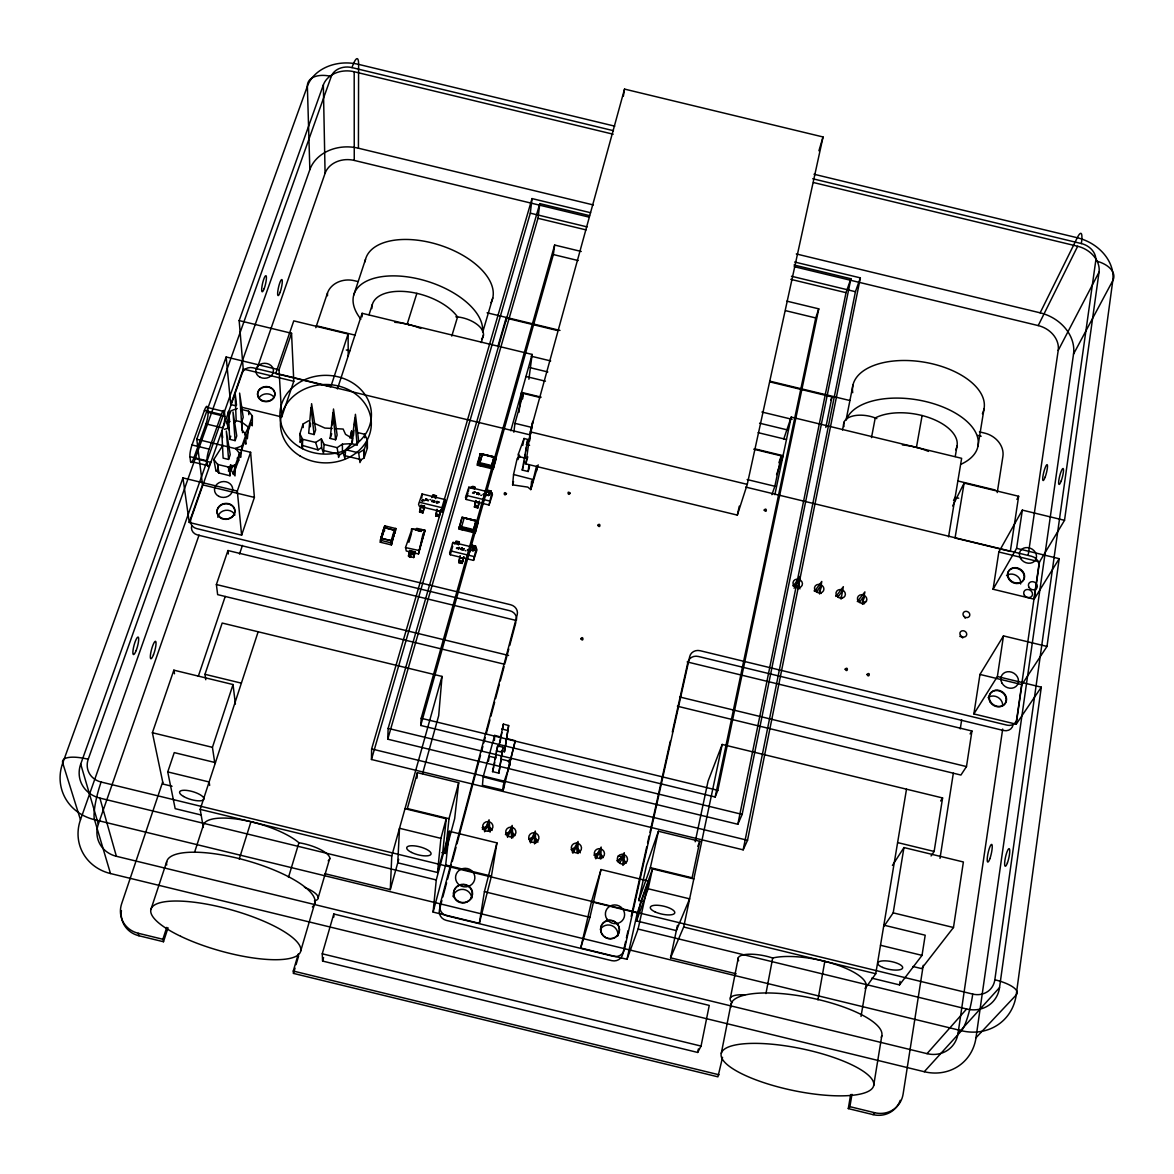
<?xml version="1.0" encoding="UTF-8"?>
<svg xmlns="http://www.w3.org/2000/svg" width="1174" height="1174" viewBox="0 0 1174 1174"><rect width="100%" height="100%" fill="white"/><g stroke="black" fill="none" stroke-linecap="round" stroke-linejoin="round"><path stroke-width="1.5" d="M813.993 174.236L1077.277 237.75A41.838 33.371 23.1 0 1 1112.791 280.615L1016.2 994.965L975.99 1037.743A47.606 43.453 47.7 0 1 924.261 1071.715L110.488 873.544A47.518 43.262 -21.3 0 1 80.478 819.775L309.848 169.643A39.564 32.197 2.7 0 1 358.422 148.218L358.598 64.379L614.765 126.161M242.563 432.663L241.595 421.994L243.223 417.328L239.613 393.099L242.02 430.036L245.968 434.571L245.924 444.227L244.764 440.984L241.389 450.728M362.076 316.877L362.106 313.297L532.145 354.431L528.887 379.217M422.933 512.877L424.489 506.141L421.026 505.231L419.588 512.055L422.933 512.877L424.489 506.141L420.982 505.612L419.588 512.055M252.381 415.992L252.278 425.78L251.133 422.523L246.144 436.977L247.362 438.753L248.506 427.233L252.381 415.992L248.58 411.135L240.509 409.242M476.864 493.843L477.583 494.283L476.791 494.151M474.032 493.153L474.032 493.491M458.271 548.522L459.005 548.962L458.271 548.86M794.681 262.022L860.351 277.871L747.53 840.291L743.171 849.844L371.454 759.49L371.63 748.939L532.027 198.582L590.595 212.729M434.644 501.122L434.057 500.638L434.673 501.034M437.491 501.812L436.772 501.371L437.564 501.577M380.288 542.227L385.219 526.994L384.705 525.849L395.799 528.549L391.397 544.912L380.288 542.227L384.661 527.845M380.684 538.91L381.535 539.115L380.332 540.245L391.47 542.946L391.397 544.912L393.628 534.287M364.322 449.466L364.116 457.948L361.254 459.665L359.948 462.6L358.686 452.856L364.322 449.466L367.301 439.663L364.571 434.233L358.07 432.663M439.061 516.457L440.661 510.191L439.061 516.457L435.715 515.973L437.051 509.413L435.715 515.973M599.973 858.15L600.134 851.458L595.82 858.825M384.368 526.788L385.219 526.994L384.705 525.849L380.332 540.245M391.808 541.61L390.957 541.405L394.611 529.269L395.799 528.549L391.47 542.946L390.957 541.405L391.808 541.61L391.47 542.946M394.934 533.172L394.097 532.776M794.006 265.001L850.886 278.737L742.159 814.389L737.83 824.265L387.758 739.194L388.139 728.364L539.791 203.616L589.568 215.634M395.462 529.474L394.611 529.269L395.799 528.549M503.426 784.731L503.235 790.161L482.441 785.289L483.174 776.85L494.694 735.408L501.547 737.184M324.816 873.676L390.296 889.613L391.764 855.978L442.026 676.415L222.18 623.042L204.98 674.316L205.773 679.731M245.968 434.571L242.049 445.915L235.475 448.321L239.496 453.311L235.548 464.757L235.005 475.896L229.077 467.179L217.645 464.464L213.815 459.489L222.869 445.269M622.866 865.399L623.262 857.093L619.652 862.949M462.116 563.432L463.745 556.814L462.116 563.432L458.741 562.61L460.105 556.021L458.741 562.61M473.87 492.537L475.03 492.009M518.086 459.562L518.38 454.118L524.044 438.474L529.283 439.839M310.332 426.778L310.523 423.227M311.022 414.349L311.609 403.695L315.645 429.86L314.104 434.541L308.689 433.221L310.978 407.598L314.104 434.541M494.401 740.442L494.694 735.408M484.334 495.267C485.332 495.311 481.736 494.005 483.644 494.313M437.667 502.516L436.258 502.824L437.623 502.81M477.803 507.931L479.418 501.371L477.803 507.931L474.472 507.124L475.822 500.594L474.472 507.124M468.719 550.65C469.747 550.635 466.122 549.388 468.015 549.681M417.005 778.113L417.372 772.668L458.711 782.706L454.661 818.616L445.313 853.454L441.835 852.603M786.859 301.146L818.762 308.85L717.828 790.322L715.157 796.999L420.718 725.459L421.202 718.268L554.656 245.043L581.247 251.471M321.353 438.885L324.112 444.476L323.481 453.179L321.573 447.588L321.353 438.885L315.63 442.422L302.584 439.267L299.869 433.808L303.053 424.049L308.718 420.718M332.345 424.915L333.504 409.007L337.114 435.055L335.588 439.751L330.173 438.43L332.902 412.91L335.588 439.751M427.145 499.684C426.265 499.625 429.64 500.887 427.835 500.638M452.328 543.929L453.076 542.403L476.321 548.038L476.967 549.902L473.548 560.38L463.583 557.973M442.026 676.415L438.694 715.641L422.567 773.607M501.181 759.182L508.034 760.84L510.088 764.025L503.925 782.251L503.235 790.161L515.254 740.75L506.684 738.519M436.464 495.868L433.147 495.061L436.464 495.868L435.378 498.598L435.774 496.851L432.399 496.044L431.783 497.644M459.283 527.111L459.107 529.092L475.235 533.011L477.979 523.252L478.185 521.256L476.938 520.757L476.732 521.505L462.072 517.352L459.283 527.111L475.441 531.03L475.235 533.011L472.491 531.338L462.307 528.858L460.78 526.466L459.283 527.111L460.78 526.466L474.399 529.768L475.441 531.03L474.399 529.768L474.179 530.516M353.491 435.437L353.976 430.154M354.46 424.871L355.414 414.305L358.569 440.265L357.087 444.946L351.672 443.64L342.382 444.154L337.158 447.646L324.112 444.476M409.139 553.629L409.682 550.547L414.906 551.809L413.688 557.547L408.479 556.08L409.139 553.629L414.305 555.023L413.688 557.547M460.575 527.214L460.78 526.466M463.363 517.455L463.143 518.204L462.072 517.352L459.107 529.092L462.307 528.858M538.191 464.86L530.78 489.602L527.845 487.122L512.612 484.862L513.552 474.501L517.162 458.506L520.302 456.921L525.57 458.198M531.617 480.9L530.78 489.602L536.533 466.181M433.089 912.081L436.273 879.957L449.334 831.295L496.94 842.873L491.436 876.127L479.33 923.351L433.089 912.081L445.68 864.989L449.334 831.295M477.569 463.143L477.363 465.212L493.241 469.057L495.912 459.592L496.147 457.537L494.914 457.024L494.709 457.743L480.269 453.692L477.569 463.143L493.476 467.003L493.241 469.057L490.541 467.413L480.518 464.977L479.051 462.512L477.569 463.143L479.051 462.512L492.449 465.755L493.476 467.003L492.449 465.755L492.244 466.489M440.925 838.353L399.512 828.286L397.751 862.817L437.52 872.502L440.925 838.353L446.223 818.748L404.986 808.71M478.845 463.246L479.051 462.512M480.063 455.761L480.269 453.692L481.34 454.514L481.545 453.78M480.283 465.917L480.518 464.977M476.938 520.757L476.732 521.505L478.185 521.256L462.072 517.352M446.223 818.748L442.627 853.513L437.52 872.502M408.479 556.08L409.682 550.547M445.313 853.454L449.026 818.689L458.711 782.706M350.865 437.726L351.584 431.093L352.846 437.374M459.034 543.342L455.351 542.403L454.734 544.046L455.204 543.18C459.195 546.409 461.426 540.642 456.04 541.302L455.659 542.535L459.034 543.342L459.401 542.124M505.73 321.412L506.097 318.095L557.738 330.584M213.815 459.489L216.016 471.288L216.764 470.348L218.672 472.931L229.987 475.763L229.077 467.179L235.548 464.757L233.244 474.34L238.704 460.311L239.496 453.311M494.914 457.024L494.709 457.743L496.147 457.537L480.269 453.692M474.56 489.118C476.879 486.462 470.569 484.921 471.214 488.296M242.049 445.915L240.699 457.405L239.731 455.571L240.831 452.357M371.454 759.49L530.31 213.169L532.027 198.582M527.053 443.713L527.61 440.177L522.254 470.07L528.168 471.508L528.975 464.64M455.512 543.298L456.04 541.302M387.758 739.194L537.986 218.291L539.791 203.616M513.86 432.208L514.96 423.344L523.325 393.437L540.48 397.59M498.877 773.167L502.971 747.266L497.673 745.798L492.552 771.626L498.877 773.167L502.971 747.266M475.25 547.26L471.64 546.248L471.053 547.759L475.103 548.053L475.617 546.057L472.256 545.235L471.889 546.453L475.25 547.26L475.617 546.057M518.996 412.235L521.52 392.395L541.082 397.12M522.621 398.852L523.325 393.437M501.313 750.978L504.468 751.742L508.65 725.532L503.382 724.079L498.789 746.679M471.713 547.231L472.256 545.235M508.65 725.532L504.468 751.742M301.777 445.254L302.584 439.267L302.452 448.673L301.777 445.254L318.051 449.891L321.573 447.588M490.028 493.726L491.055 491.026L487.738 490.218L487.386 491.392L490.703 492.2L491.055 491.026M490.703 492.2L487.166 491.099L486.594 492.566L487.738 490.218M420.718 725.459L553.35 254.553L554.656 245.043M461.147 549.564L461.881 549.667L461.103 549.461M525.849 463.891L530.281 431.841L624.539 89.092L823.047 136.962L747.251 484.378L737.331 515.107L525.849 463.891L527.786 456.833M924.261 1071.715L961.491 1030.713A30.069 5.503 -78.3 0 0 972.747 994.084A20.501 18.491 44.8 0 0 994.833 979.776L1095.724 260.907A16.891 13.428 23 0 0 1081.357 243.561A25.094 3.889 -75 0 0 1077.277 237.75L1040.149 312.827A39.652 32.3 23.6 0 1 1073.52 354.108L975.99 1037.743M182.953 477.906L189.249 522.474L241.624 535.183L237.309 491.084L182.953 477.906L80.713 764.098L98.337 824.133A28.514 25.96 -21.3 0 0 116.387 856.286L927.02 1053.65A28.572 26.077 47.7 0 0 958.043 1033.384L999.529 987.598L1041.309 687.172L997.386 676.532L973.877 713.939L1016.2 724.197L1041.309 687.172M1016.2 724.197L1021.894 684.603L1046.988 646.434L1059.183 558.677L1016.611 548.361L993.087 589.245L1034.162 599.195L1059.183 558.677M1034.162 599.195L1039.533 561.847L1064.524 520.331L1099.04 272.133A25.182 20.061 23.1 0 0 1077.659 246.276L813.494 182.542M421.965 500.491C422.875 497.644 424.739 501.973 424.254 500.462L422.948 499.684L421.877 500.506L422.787 501.43L422.126 500.975M488.487 761.236L489.191 756.261L496.044 757.92M798.159 588.761L799.435 580.088L794.064 588.218M958.043 1033.384L1002.684 729.025M1028.189 555.111L1058.214 350.41L1099.04 272.133M536.386 471.361L537.134 466.269M997.386 676.532L1003.476 635.897L1046.988 646.434M1016.611 548.361L1022.334 510.118L1064.524 520.331M912.946 966.496L921.59 968.594L953.479 927.504L963.384 861.98L903.965 847.555L892.431 865.429M1018.65 496.264L1010.315 551.398L955.049 538.015L964.118 483.072L1018.65 496.264L1016.919 499.405M973.877 713.939L979.967 674.434L1003.476 635.897M993.087 589.245L998.825 551.985L1022.334 510.118M677.398 706.22L960.919 775.045L966.481 766.578L971.94 731.02L687.157 661.931M871.768 978.147L899.504 984.898L922.03 955.372L925.2 935.208L883.861 925.156M923.263 965.292L903.129 1093.977A26.004 24.023 52.1 0 1 874.659 1112.703L872.972 1114.61L848.288 1108.594L850.651 1094.535M939.992 858.37L953.332 773.196M960.259 728.893L961.667 719.867M997.24 492.581L1002.889 456.495A21.91 18.373 24.5 0 0 984.707 433.133L979.409 431.856M523.663 464.933L524.235 461.397M524.793 457.86L525.35 454.323M525.923 450.787L526.48 447.25M529.004 441.145L532.791 421.334L530.78 433.852M931.07 855.949L934.137 851.458L942.59 797.953L722.186 744.448L708.083 781.077L695.199 841.758M425.751 498.774L426.456 500.007L425.282 500.241L426.221 500.359L426.103 498.642M529.621 440.998L530.193 437.432M479.33 923.351L484.407 891.668L496.94 842.873M899.504 984.898L900.076 981.361M819.599 593.956L821.022 585.312L816.414 592.063M873.647 1085.701A77.88 21.308 11.8 0 0 763.394 1043.598A77.88 21.308 11.8 0 0 755.278 1079.61A77.88 21.308 11.8 0 0 873.647 1085.701L881.806 1035.732M977.957 446.149L984.032 408.86M883.978 926.301L893.194 912.858L903.965 847.555M623.35 96.209L624.539 89.092M848.288 1108.594L849.903 1106.671L851.972 1094.329M738.666 960.728A25.358 7.895 12 0 1 746.972 954.33A25.358 7.895 12 0 1 772.697 958.013A52.991 16.436 11.6 0 1 835.594 964.456A52.991 16.436 11.6 0 1 865.15 988.523L875.76 973.73L906.504 789.192M948.548 536.87L961.638 458.315L791.203 417.093L783.733 439.061M861.041 1016.405L866.104 986.336M955.254 456.495L957.03 445.959M494.093 765.712L494.694 762.396M495.296 759.079L495.883 755.763M496.485 752.431L497.673 745.798M817.94 999.91L824.808 961.345L822.255 960.714M922.118 415.523L916.439 447.382L914.311 446.868M413.263 552.675L418.487 553.937L422.919 534.185L425.017 530.369L411.502 529.107L411.957 531.939M500.007 742.658L500.623 739.282M501.239 735.907L501.856 732.517M502.457 729.142L503.382 724.079M841.039 599.151L843.343 586.677L835.947 596.451M414.305 555.023L414.906 551.809L409.271 552.176M862.523 603.774L864.9 591.901L857.299 601.631M522.738 445.474L524.044 438.474M765.947 993.571L772.697 958.013M871.49 437.608L875.232 417.944A46.74 24.258 9.7 0 1 932.083 418.751A46.74 24.258 9.7 0 1 955.68 449.803M819.804 593.428L821.771 581.453L814.595 591.285M721.291 1053.313L731.006 1004.019M846.043 420.16L852.97 385.057M298.313 953.948L293.28 971.045L293.485 973.407L717.93 1076.837L722.553 1057.304M380.904 538.352L384.133 527.581L395.227 530.428L392.043 540.891L380.904 538.352L384.133 527.581L395.227 530.428M730.375 997.944L738.329 957.661M842.506 429.978L844.047 422.185M798.452 588.247L800.213 576.229L793.242 586.105M862.464 604.346L864.196 595.776L859.324 602.467M477.862 492.698L476.717 493.227M697.679 1052.447L701.054 1046.078L709.257 1005.414L333.783 913.988L322.263 953.802L322.586 961.066L697.679 1052.447L698.383 1048.94M825.836 427.483L831.999 396.915L769.66 381.829M743.171 849.844L855.435 291.695L860.351 277.871M462.16 548.038L461 548.596M737.83 824.265L846.014 292.678L850.886 278.737M411.502 529.107L425.017 530.369L418.487 553.937M736.186 973.804L670.559 957.823L683.679 927.005L722.186 744.448M774.855 494.665L791.203 417.093M715.157 796.999L815.739 317.949L818.762 308.85M510.088 764.025L508.034 769.425L515.254 740.75M670.559 957.823L677.457 925.347M638.7 900.502L646.522 865.267L658.423 831.251L699.821 841.318L692.102 877.8L650.367 867.659L638.7 900.502L642.193 901.339M771.92 494.694L774.84 486.256L781.268 455.864L753.767 449.202M458.359 545L458.755 543.224M737.331 515.107L739.297 506.155M650.367 867.659L658.423 831.251M638.098 929.06L648.679 881.131L601.015 869.538L591.461 901.764L580.704 948.02L626.989 959.29L638.098 929.06L966.613 1008.994A30.509 27.56 45.1 0 0 999.529 987.598M648.151 888.762L689.622 898.844L676.341 930.6L636.513 920.915L648.151 888.762L652.524 868.907L693.819 878.944M625.625 941.475L622.822 954.007A9.348 9.04 28.6 0 1 611.771 960.655L446.281 920.372A9.348 9.025 -2.8 0 1 439.531 909.395L441.894 900.531M626.417 937.894L628.017 930.733M631.201 916.424L646.771 846.63M647.564 843.049L649.163 835.888M649.97 832.307L670.325 741.043M672.32 732.092L687.876 662.297A8.966 8.13 19.2 0 1 698.339 656.471L1003.447 730.477A8.864 7.748 33.1 0 0 1013.074 724.696M626.989 959.29L637.277 912.917L648.679 881.131M636.513 920.915L640.769 901.705L652.524 868.907M623.643 864.651L624.274 852.691L618.214 861.833M600.794 859.104L601.147 847.07L595.042 857.71M580.704 948.02L589.92 917.334L601.015 869.538M459.489 547.495L458.124 547.891M577.96 853.557L578.034 841.45L572.208 852.148M349.867 438.005L351.584 431.093M529.973 841.875L535.285 831.045L535.726 843.284M512.906 837.737L512.172 825.425L507.153 836.328M490.072 832.175L489.074 819.819L484.334 830.781M492.552 771.626L493.711 767.194M442.833 896.995L446.604 882.819M447.543 879.282L451.315 865.106M452.254 861.569L456.026 847.393M456.965 843.857L480.518 755.293M481.457 751.742L482.881 746.429M483.82 742.893L485.229 737.58M486.168 734.029L489.94 719.867M490.879 716.316L494.65 702.155M495.589 698.603L499.361 684.442M500.315 680.891L504.072 666.729M505.025 663.178L508.782 649.017M509.736 645.465L515.856 622.44M528.168 471.508L529.562 466.357M522.254 470.07L523.193 466.65M390.296 889.613L398.705 859.368M473.313 530.516L476.086 520.581L464.185 517.866L476.086 520.581L473.313 530.516L461.411 527.464L464.244 517.69M491.378 466.489L494.063 456.862L482.411 454L479.667 463.481L491.378 466.489L494.063 456.862L482.353 454.191M468.881 487.181L465.476 497.497L466.122 499.434L489.059 504.996L492.434 494.694L491.818 492.742L468.881 487.181L468.499 491.187M510.793 430.726L532.145 354.431M417.372 772.668L407.349 808.563L449.026 818.689M473.548 560.38L476.321 548.038M489.059 504.996L491.818 492.742M512.612 484.862L513.537 481.589M472.256 532.292L472.476 531.529M462.072 529.812L462.292 529.063M457.024 548.61L456.363 548.155L457.302 547.642M473.078 492.302L472.535 493.183M485.654 496.323L485.464 494.592L485.39 496.308M470.055 551.736L469.864 549.96L469.776 551.721M466.122 499.434L468.03 492.831M460.267 557.166L450.302 554.744L452.738 546.277M479.608 457.332L477.363 465.212L480.489 465.183M322.586 961.066L323.569 957.632M450.302 554.744L449.598 552.895L453.076 542.403M482.411 454L479.667 463.481L491.378 466.239M497.937 346.286L506.097 318.095M438.445 502.677L439.384 502.164L438.724 501.724M422.038 493.99L418.56 504.35L419.338 506.288L442.349 511.864L445.768 501.518L445.063 499.566L422.038 493.99L421.789 497.967M293.485 973.407L295.041 968.139M296.068 964.632L298.651 955.856M300.749 950.867L314.911 902.718M482.675 332.271L492.772 297.976M425.017 530.369L419.103 550.533L405.514 547.568L411.692 529.841M434.732 502.105L433.411 502.134L434.791 501.738M318.227 897.596L329.791 858.238M481.237 342.588L483.468 334.986M442.349 511.864L445.063 499.566M395.198 530.252L392.043 540.891L380.948 538.103M408.875 542.329L411.443 533.671M474.707 488.325L471.097 487.298L474.707 488.325L475.059 487.151M818.924 150.771L823.047 136.962M288.481 877.345L298.93 842.741A52.903 16.392 16 0 0 239.995 819.555A52.903 16.392 16 0 0 203.322 827.465L200.167 809.37L258.148 631.773M451.785 336.087L457.552 316.936A46.666 24.199 17.8 0 0 406.571 291.666A46.666 24.199 17.8 0 0 371.835 308.601M458.975 547.48L458.887 548.199M461.852 548.17L461.764 548.889M471.449 547.113L474.854 547.876L474.531 548.933L475.044 547.069M239.232 859.06L250.957 821.727L252.058 821.991M416.858 293.353L407.173 324.2L408.303 324.464M433.94 502.134L434.028 501.43M352.67 440.514L351.672 443.64L343.322 452.944L339.873 454.485L338.611 457.434L337.158 447.646M121.406 910.569A25.872 23.862 -25.7 0 0 138.914 935.751L163.494 941.739L162.878 939.273L166.737 927.387M163.494 941.739L168.029 927.798M194.561 852.324L203.395 825.087M369.032 314.691L372.334 304.55M330.173 438.43L331.699 433.749M417.871 530.369L421.29 531.382L421.921 529.445L416.726 528.373L415.728 530.12M435.774 496.851L432.751 496.264L433.147 495.061M337.422 388.917L362.106 313.297M214.871 763.599L212.435 747.339L233.039 684.545L173.855 670.163L152.385 732.737L163.171 784.1L172.05 786.272M348.106 334.018L330.76 386.877L275.685 373.537L293.764 320.869L348.106 334.018L348.223 356.015M433.103 495.501L432.267 496.822M490.042 493.344L490.527 491.921M150.859 909.645L166.708 861.643M353.697 295.173L365.525 259.337M367.33 448.248L367.301 439.663L367.33 448.248L364.116 457.948L363.896 449.363M241.624 535.183L254.391 497.409L250.605 452.298L196.762 439.252L226.156 356.984L279.03 369.795L281.731 416.931L241.286 407.143M281.731 416.931L293.793 381.286L291.548 333.269L239.158 320.59L323.349 84.939A25.124 19.987 3.2 0 1 354.196 71.746L613.18 134.218M162.628 782.148L121.685 903.613A25.96 23.92 -25.6 0 0 138.209 933.257L138.914 935.751M198.303 676.297L225.217 596.465M239.511 554.04L242.431 545.396M315.806 327.693L327.443 293.133A21.866 18.329 1.9 0 1 354.328 280.703L357.85 281.555M201.092 814.976L175.175 808.666L167.75 771.92L174.251 752.607L215.429 762.616M504.703 664.308L217.645 594.631L216.383 584.535L227.947 550.533L516.296 620.474M301.292 439.281L300.177 442.495L299.869 433.808M237.309 491.084L250.605 452.298M279.03 369.795L291.548 333.269M778.905 462.732L781.268 455.864M776.572 474.575L783.073 455.688L754.589 448.791M228.578 459.445L230.236 454.676L226.318 431.005L228.578 459.445L223.119 458.109L221.725 430.476L222.664 437.52M235.123 440.632L236.752 435.921L233.01 411.957L235.123 440.632L229.678 439.311L228.416 411.428L229.532 420.336M229.987 475.763L229.458 468L230.544 464.845M229.678 439.311L230.779 436.17M98.337 824.133L199.052 535.08M256.945 368.915L325.081 173.326L323.349 84.939M207.578 465.535L207.02 460.81A8.79 1.688 -76.1 0 1 209.133 449.128L221.372 414.51A8.702 1.658 -76.3 0 1 224.381 411.575L207.505 407.481A8.702 1.717 -76.3 0 0 204.408 410.401L192.022 444.975A8.79 1.746 -76.1 0 0 189.924 456.671L190.555 461.411L207.578 465.535A8.746 1.673 -76.1 0 0 210.674 462.321L193.754 458.212A8.746 1.732 -76.1 0 1 190.555 461.411M189.249 522.474L202.5 484.818L196.762 439.252M236.003 405.852L230.735 404.575L243.238 369.047L239.158 320.59M193.754 458.212L205.978 423.887A8.673 1.702 -76.3 0 0 208.062 412.353L207.505 407.481M110.488 873.544L94.522 819.701A30.01 5.855 -74.3 0 1 101.111 782.031A20.457 18.402 -18.4 0 1 88.226 759.255L331.259 76.442A16.862 13.384 3.3 0 1 351.965 67.593A25.05 4.124 -77.9 0 1 358.598 64.379A41.736 33.254 3.2 0 0 307.368 86.245L62.736 763.027L80.478 819.775M830.854 400.041L831.999 396.915M417.122 530.193L421.29 530.413L420.923 531.382L417.46 530.545M697.782 846.351L699.821 841.318M460.986 548.346L462.365 548.185M484.598 831.779L487.929 824.177L488.56 831.06M507.535 837.356L511.057 829.813L511.644 838.353M530.457 842.932L534.185 835.433L534.566 843.93M1058.214 350.41A23.788 19.386 23.6 0 0 1038.212 325.58L1077.659 246.276M953.537 500.52L955.137 497.321L958.703 498.187M952.642 505.965L964.118 483.072M244.603 434.923L248.506 427.233L241.595 421.994L236.179 420.688L233.964 423.315M1073.52 354.108L1112.791 280.615A25.314 14.763 6 0 0 1095.724 260.907M572.883 853.249L576.992 845.838L576.992 852.573M468.558 550.988L467.795 549.726M484.187 495.589L483.424 494.357M970.091 733.926L971.94 731.02M940.638 800.962L942.59 797.953M394.082 532.967L395.726 530.531M837.869 597.258L842.609 590.537M427.439 499.243L428.04 500.682M927.02 1053.65L966.613 1008.994M473.885 492.244L475.221 492.155M476.732 492.933L478.053 492.845M462.732 549.946L463.906 548.918L463.172 550.107M478.434 494.548L479.594 493.55L478.875 494.724M433.103 500.462L431.9 501.401L432.634 500.241M473.988 550.21L472.917 551.046L471.581 550.254C470.128 548.757 475.558 552.44 473.078 548.874L473.988 550.21L473.753 549.344M489.529 494.856L488.472 495.677L487.151 494.9C485.728 493.418 491.07 497.028 488.633 493.55L489.529 494.856L489.294 493.99M508.034 760.84L511.394 758.976M228.05 467.663L229.458 468L235.548 464.757M862.67 602.937L865.634 601.396M237.28 408.493L230.926 410.797L226.978 422.024L228.167 428.877M224.41 429.346L229.091 427.791M230.045 421.569L226.978 422.024L229.003 429.875M332.198 428.451L324.89 428.07L313.575 422.919M335.837 428.657L343.146 429.053L345.538 434.351L353.169 438.944M478.919 502.736L475.529 502.149L478.845 502.824M420.615 507.065L424.019 507.652M436.757 510.983L440.147 511.556L436.684 510.851M459.812 557.606L463.231 558.193M409.374 553.248L414.613 554.422M470.95 488.076L474.311 488.839M474.868 505.363L478.214 506.126L474.956 505.26M436.112 514.197L439.472 514.96L436.214 514.08M462.541 561.598L459.137 560.82L462.629 561.524M419.984 510.308L423.33 511.086L420.087 510.176M461.411 527.464L473.298 530.266M409.565 551.442L414.804 552.69M459.738 557.503L463.158 558.325M351.965 67.593L613.474 130.696M812.731 178.756L1081.357 243.561M358.422 148.218L593.384 204.951M796.295 253.951L1040.149 312.827M325.081 173.326A23.744 19.312 2.7 0 1 354.255 160.412L589.363 217.19M794.196 266.659L1038.212 325.58M530.31 213.169L587.161 226.905M791.481 276.242L855.435 291.695M537.986 218.291L586.061 229.899M790.821 279.353L846.014 292.678M553.35 254.553L578.166 260.555M785.597 310.67L815.739 317.949M487.093 312.798L559.998 330.437M769.792 381.168L849.815 400.51M977.663 435.378L981.185 436.229M526.26 444.535L529.577 445.342M466.504 495.443L489.499 500.99M419.558 502.296L442.627 507.872M450.625 550.899L473.929 556.52M531.162 356.206L550.679 360.932M761.926 412.03L792.098 419.323M530.032 367.653L547.832 371.967M759.563 423.183L788.033 430.066M317.831 326.123L354.974 335.118M525.981 376.487L545.455 381.198M758.111 432.648L786.477 439.516M957.867 480.973L995.141 489.998M346.286 349.984L349.837 350.85M514.96 423.344L532.262 427.527M747.148 479.55L774.84 486.256M530.281 431.841L747.251 484.378M529.738 434.791L252.982 367.785A8.526 7.235 -2.2 0 0 242.372 372.76L190.922 519.055A8.893 7.748 -6.7 0 0 196.777 528.623L510.587 604.742A9.01 8.159 7.2 0 1 517.206 614.736L440.03 904.743A9.407 9.069 -2.4 0 0 446.81 915.779L613.283 956.296A9.407 9.084 28.3 0 0 624.407 949.619L689.71 656.574A9.01 8.159 19.1 0 1 700.218 650.734L1007.028 725.15A8.908 7.778 33 0 0 1016.684 719.339L1038.785 565.589A8.556 7.264 28.5 0 0 1031.638 556.3L745.695 487.078M243.238 369.047L293.793 381.286M998.825 551.985L1039.533 561.847M204.408 410.401L221.372 414.51M208.062 412.353L224.88 416.418A8.673 1.644 -76.3 0 1 222.767 427.952L205.978 423.887M358.686 452.856L345.64 449.701L343.322 452.944L344.921 458.564L345.64 449.701L351.672 443.64L354.827 418.223L357.087 444.946M323.144 450.42L339.873 454.485M344.51 455.6L361.254 459.665M471.684 486.784L475 487.592M487.68 490.659L490.996 491.466M480.709 495.164L481.604 495.384M474.487 506.801L477.818 507.608M429.889 499.581L430.799 499.801M192.022 444.975L209.133 449.128M189.924 456.671L207.02 460.81M472.197 545.661L475.558 546.482M455.996 541.728L459.357 542.549M202.5 484.818L254.391 497.409M979.967 674.434L1021.894 684.603M383.854 530.487L384.705 530.692M465.036 550.562L465.946 550.782M391.353 542.05L392.204 542.256M458.755 562.287L462.13 563.109M409.711 550.929L414.936 552.191M409.785 551.824L406.307 550.988L405.514 547.568M216.383 584.535L508.577 655.444M679.629 696.96L966.481 766.578M421.202 718.268L717.828 790.322M204.98 674.316L241.374 683.151M897.611 842.58L934.137 851.458M388.139 728.364L742.159 814.389M371.63 748.939L747.53 840.291M152.385 732.737L212.435 747.339M893.194 912.858L953.479 927.504M618.243 855.949L624.671 857.504M167.75 771.92L209.119 781.972L209.662 785.435M880.5 945.275L922.03 955.372M445.68 864.989L491.436 876.127M101.111 782.031L972.747 994.084M591.461 901.764L637.277 912.917M200.167 809.37L391.764 855.978M683.679 927.005L875.76 973.73M80.713 764.098A30.451 27.428 -18.7 0 0 99.893 798.1L436.273 879.957M484.407 891.668L589.92 917.334M408.449 324.494L409.447 324.743M419.588 511.732L422.933 512.539M252.219 822.02L253.511 822.343M322.263 953.802L701.054 1046.078M138.209 933.257L162.878 939.273M293.28 971.045L719.104 1074.797M849.903 1106.671L874.659 1112.703M420.468 507.285L423.843 508.107M501.914 729.039L507.212 730.345M496.191 750.817L501.533 752.138M513.552 474.501L532.923 479.506M483.174 776.85L503.925 782.251M482.118 827.67L484.701 829.358L482.852 826.555M237.163 458.08L238.704 460.311M518.38 454.118L520.302 456.921M315.63 442.422L318.051 449.891M99.893 798.1L116.387 856.286M173.855 670.163L174.5 673.773M229.458 468L229.943 471.332M217.645 464.464L218.672 472.931L217.777 464.097M233.039 684.545L235.387 704.048M236.532 405.191L235.064 392.556L236.179 420.688M227.947 550.533L228.328 553.967M224.381 411.575L224.88 416.418M226.156 356.984L230.735 404.575M248.58 411.135L248.829 414.701M364.571 434.233L364.776 437.799M303.053 424.049L303.23 427.556M309.848 169.643L307.368 86.245A25.27 14.704 21.5 0 1 331.259 76.442M333.783 913.988L333.856 917.026M327.443 293.133L327.502 295.76M342.382 444.154L342.47 452.753M421.29 530.413L421.29 531.382M231.102 465.095L231.117 468.734M354.196 71.746L354.255 160.412M994.833 979.776A29.996 9.436 10.2 0 1 1016.2 994.965A50.658 45.801 45.2 0 1 961.491 1030.713L94.522 819.701A50.555 45.581 -18.9 0 1 62.736 763.027A29.922 9.392 17.4 0 1 88.226 759.255M516.325 620.679A8.952 8.13 7.2 0 0 509.736 610.715L197.643 535.006A8.834 7.719 -6.8 0 1 191.817 525.497M1006.514 575.598A8.644 7.396 28.6 0 1 1016.244 575.465A8.644 7.396 28.6 0 1 1020.617 584.021M258.779 398.441A8.614 7.367 -2 0 1 266.204 393.848A8.614 7.367 -2 0 1 274.232 397.472M964.529 617.568A3.493 3.023 28.4 0 1 965.321 618.126M857.622 600.824A4.784 4.212 24.7 0 1 859.221 600.648M862.274 601.807A4.784 4.212 24.7 0 1 863.917 604.126M814.081 590.83A4.769 4.212 22.8 0 1 816.546 590.302M819.056 591.08A4.769 4.212 22.8 0 1 821.11 593.486M835.991 595.746A4.784 4.212 23.7 0 1 837.884 595.482M841.186 596.847A4.784 4.212 23.7 0 1 842.198 598.094M793.022 585.533A4.769 4.212 21.8 0 1 795.532 585.166M797.718 585.914A4.769 4.212 21.8 0 1 799.949 588.908M959.818 636.455A3.507 3.052 29 0 1 962.739 637.981M232.393 465.447A4.872 4.212 -4.5 0 1 232.452 467.766M231.748 469.116A4.872 4.212 -4.5 0 1 228.358 470.965M228.504 469.218A4.843 4.197 -4.6 0 1 230.764 469.688M988.068 697.635A8.922 7.807 32.1 0 1 997.812 697.283A8.922 7.807 32.1 0 1 1002.64 705.897M217.836 517.279A8.908 7.778 -5.6 0 1 225.555 510.308A8.908 7.778 -5.6 0 1 234.947 515.004M616.893 860.821A5.107 4.857 21.6 0 1 621.251 859.119M622.954 859.603A5.107 4.857 21.6 0 1 625.874 863.316M594.029 855.259A5.107 4.857 18.9 0 1 602.996 857.754M571.166 849.697A5.092 4.857 16 0 1 580.191 852.882M528.872 839.41A5.092 4.857 10.6 0 1 537.868 842.257M505.422 834.699A5.092 4.857 7.7 0 1 514.814 835.697M482.397 829.446A5.107 4.857 4.9 0 1 492.053 830.458M600.486 929.236A9.436 9.098 25.9 0 1 617.773 936.016M453.032 896.569A9.421 9.098 0.1 0 1 471.669 898.521M900.238 1100.302A25.931 23.95 52.3 0 1 872.972 1114.61M846.439 419.514A67.241 34.971 9.7 0 1 941.68 406.512A67.241 34.971 9.7 0 1 960.86 464.317M852.72 392.688A66.624 35.616 9.6 0 1 923.6 362.076A66.624 35.616 9.6 0 1 982.389 413.732M844.003 426.602A22.365 11.652 10.5 0 1 852.999 415.992A22.365 11.652 10.5 0 1 876.831 418.604M902.38 444.931A47.107 23.862 9.9 0 1 928.458 451.403M730.947 1007.277A77.044 22.57 11.7 0 1 809.047 997.533A77.044 22.57 11.7 0 1 881.263 1037.273M732.371 1002.684A25.593 7.572 12.1 0 1 744.8 994.848M166.737 864.974A76.912 22.511 15.8 0 1 247.934 860.953A76.912 22.511 15.8 0 1 312.372 906.959M298.93 842.741A25.329 7.88 15.6 0 1 323.481 851.282A25.329 7.88 15.6 0 1 328.177 860.836M304.433 887.251A25.549 7.543 15.5 0 1 314.427 900.928M360.888 319.181A67.138 34.897 17.8 0 1 403.504 276.404A67.138 34.897 17.8 0 1 482.573 331.508M365.011 261.846A66.522 35.528 18 0 1 440.045 245.219A66.522 35.528 18 0 1 490.981 302.701M455.835 316.789A22.35 11.637 17.1 0 1 478.229 325.359A22.35 11.637 17.1 0 1 481.545 338.934M394.699 322.292A47.033 23.803 17.6 0 1 420.776 328.427M597.757 525.35C600.633 529.489 600.618 521.491 597.757 525.35M580.807 638.729C583.933 643.029 583.346 634.679 580.807 638.729M570.138 493.212C568.157 497.248 566.66 489.411 570.138 493.212M866.999 674.507C869.215 679.042 870.726 670.868 866.999 674.419M845.148 669.209C847.643 673.685 848.553 665.585 845.163 669.121M506.464 493.711C503.558 497.747 503.441 489.793 506.464 493.711M764.201 510.088C767.15 514.241 766.916 506.346 764.201 510.088M408.699 556.094C411.179 560.262 412.368 552.308 408.728 555.918M463.759 548.654L462.732 549.212L463.73 548.742M432.076 501.577L433.074 501.122L432.076 501.577M479.3 493.506L478.434 493.843L479.33 493.535M1002.097 683.297A9.143 7.954 31.6 0 0 1017.388 684.882A9.143 7.954 31.6 0 0 1009.537 671.719A9.143 7.954 31.6 0 0 1002.097 683.297M990.445 701.568A8.981 7.836 32 0 0 1005.472 703.123A8.981 7.836 32 0 0 997.797 690.151A8.981 7.836 32 0 0 990.445 701.568M1020.602 558.501A8.849 7.514 28.2 0 0 1035.453 560.086A8.849 7.514 28.2 0 0 1027.793 547.627A8.849 7.514 28.2 0 0 1020.602 558.501M1008.965 578.43A8.688 7.426 28.5 0 0 1023.552 579.985A8.688 7.426 28.5 0 0 1016.068 567.688A8.688 7.426 28.5 0 0 1008.965 578.43M260.158 377.28A8.82 7.484 -1.7 0 0 273.439 370.764A8.82 7.484 -1.7 0 0 260.246 364.307A8.82 7.484 -1.7 0 0 260.158 377.28M261.817 400.363A8.673 7.396 -1.9 0 0 274.863 393.892A8.673 7.396 -1.9 0 0 261.905 387.537A8.673 7.396 -1.9 0 0 261.817 400.363M218.922 496.397A9.113 7.925 -5.1 0 0 232.701 489.397A9.113 7.925 -5.1 0 0 219.142 482.661A9.113 7.925 -5.1 0 0 218.922 496.397M221.372 517.998A8.952 7.822 -5.5 0 0 234.888 511.086A8.952 7.822 -5.5 0 0 221.593 504.453A8.952 7.822 -5.5 0 0 221.372 517.998M606.826 918.978A9.671 9.289 24.8 0 0 623.467 918.978A9.671 9.289 24.8 0 0 614.706 904.934A9.671 9.289 24.8 0 0 606.826 918.978M601.968 934.034A9.495 9.143 25.6 0 0 618.287 934.02A9.495 9.143 25.6 0 0 609.702 920.211A9.495 9.143 25.6 0 0 601.968 934.034M459.87 885.328A9.671 9.289 1.3 0 0 474.854 878.181A9.671 9.289 1.3 0 0 460.898 869.274A9.671 9.289 1.3 0 0 459.87 885.328M457.845 901.03A9.48 9.143 0.4 0 0 472.55 893.986A9.48 9.143 0.4 0 0 458.858 885.225A9.48 9.143 0.4 0 0 457.845 901.03M1007.424 862.875A9.04 1.717 -77.6 0 0 1009.273 848.714A9.04 1.717 -77.6 0 0 1004.856 860.806A9.04 1.717 -77.6 0 0 1007.424 862.875M989.902 858.62A9.04 1.644 -77.6 0 0 991.81 844.473A9.04 1.644 -77.6 0 0 987.451 856.58A9.04 1.644 -77.6 0 0 989.902 858.62M1061.208 480.914A8.218 1.438 -75.8 0 0 1063.116 468.514A8.218 1.438 -75.8 0 0 1058.875 480.005A8.218 1.438 -75.8 0 0 1061.208 480.914M1045.183 477.04A8.218 1.379 -75.8 0 0 1047.135 464.655A8.218 1.379 -75.8 0 0 1042.952 476.16A8.218 1.379 -75.8 0 0 1045.183 477.04M136.125 650.601A9.01 1.805 -75.1 0 0 138.121 637.1A9.01 1.805 -75.1 0 0 133.117 649.706A9.01 1.805 -75.1 0 0 136.125 650.601M153.456 654.813A9.01 1.732 -75.1 0 0 155.511 641.312A9.01 1.732 -75.1 0 0 150.58 653.947A9.01 1.732 -75.1 0 0 153.456 654.813M264.223 288.525A8.203 1.512 -77 0 0 266.014 275.758A8.203 1.512 -77 0 0 261.919 286.823A8.203 1.512 -77 0 0 264.223 288.525M280.087 292.355A8.203 1.453 -77 0 0 281.921 279.603A8.203 1.453 -77 0 0 277.886 290.697A8.203 1.453 -77 0 0 280.087 292.355M299.605 447.103A45.771 39.388 0 0 0 371.278 417.944A45.771 39.388 0 0 0 306.12 379.114A45.771 39.388 0 0 0 299.605 447.103M300.001 455.923A45.448 39.197 -0.1 0 0 371.175 426.881A45.448 39.197 -0.1 0 0 306.458 388.256A45.448 39.197 -0.1 0 0 300.001 455.923M1029.04 587.367A4.608 3.933 29.2 0 0 1036.759 588.189A4.608 3.933 29.2 0 0 1032.782 581.658A4.608 3.933 29.2 0 0 1029.04 587.367M1024.33 595.145A4.579 3.918 29.3 0 0 1031.99 595.966A4.579 3.918 29.3 0 0 1028.042 589.465A4.579 3.918 29.3 0 0 1024.33 595.145M1008.921 579.325A8.688 7.426 28.5 0 0 1023.449 580.044A8.688 7.426 28.5 0 0 1015.187 568.113A8.688 7.426 28.5 0 0 1008.921 579.325M261.641 400.598A8.673 7.396 -2 0 0 274.921 394.523A8.673 7.396 -2 0 0 262.242 387.787A8.673 7.396 -2 0 0 261.641 400.598M963.575 615.895A3.507 3.038 28.3 0 0 969.475 616.174A3.507 3.038 28.3 0 0 966.187 611.316A3.507 3.038 28.3 0 0 963.575 615.895M858.355 601.279A4.813 4.226 24.6 0 0 866.471 601.161A4.813 4.226 24.6 0 0 861.599 594.719A4.813 4.226 24.6 0 0 858.355 601.279M815.387 590.874A4.799 4.226 22.7 0 0 823.517 590.742A4.799 4.226 22.7 0 0 818.689 584.329A4.799 4.226 22.7 0 0 815.387 590.874M836.871 596.069A4.799 4.226 23.7 0 0 844.986 595.952A4.799 4.226 23.7 0 0 840.144 589.524A4.799 4.226 23.7 0 0 836.871 596.069M794.094 585.914A4.799 4.226 21.7 0 0 802.165 585.268A4.799 4.226 21.7 0 0 796.911 579.149A4.799 4.226 21.7 0 0 794.094 585.914M960.464 635.339A3.522 3.067 28.9 0 0 966.393 635.618A3.522 3.067 28.9 0 0 963.091 630.717A3.522 3.067 28.9 0 0 960.464 635.339M990.078 701.92A8.981 7.836 32 0 0 1005.091 703.564A8.981 7.836 32 0 0 997.518 690.561A8.981 7.836 32 0 0 990.078 701.92M221.651 518.512A8.952 7.807 -5.5 0 0 234.888 511.189A8.952 7.807 -5.5 0 0 221.314 504.981A8.952 7.807 -5.5 0 0 221.651 518.512M618.375 862.039A5.136 4.872 21.5 0 0 627.136 861.173A5.136 4.872 21.5 0 0 621.721 854.276A5.136 4.872 21.5 0 0 618.375 862.039M595.57 856.697A5.136 4.887 18.8 0 0 604.243 855.259A5.136 4.887 18.8 0 0 598.373 848.729A5.136 4.887 18.8 0 0 595.57 856.697M572.545 851.106A5.122 4.887 16 0 0 581.233 849.668A5.122 4.887 16 0 0 575.392 843.137A5.122 4.887 16 0 0 572.545 851.106M530.457 841.244A5.122 4.887 10.6 0 0 538.851 838.662A5.122 4.887 10.6 0 0 532.189 832.968A5.122 4.887 10.6 0 0 530.457 841.244M507.711 835.859A5.122 4.872 7.8 0 0 515.9 832.733A5.122 4.872 7.8 0 0 508.87 827.494A5.122 4.872 7.8 0 0 507.711 835.859M484.686 830.267A5.136 4.872 5.1 0 0 492.904 827.142A5.136 4.872 5.1 0 0 485.889 821.903A5.136 4.872 5.1 0 0 484.686 830.267M602.203 934.504A9.48 9.143 25.6 0 0 618.493 933.946A9.48 9.143 25.6 0 0 609.438 920.416A9.48 9.143 25.6 0 0 602.203 934.504M457.567 901.383A9.48 9.143 0.4 0 0 472.33 894.456A9.48 9.143 0.4 0 0 458.711 885.592A9.48 9.143 0.4 0 0 457.567 901.383M655.107 911.904A12.562 4.08 12.8 0 0 674.712 913.064A12.562 4.08 12.8 0 0 657.792 905.286A12.562 4.08 12.8 0 0 655.107 911.904M882.672 967.435A12.679 4.036 10.9 0 0 902.586 968.124A12.679 4.036 10.9 0 0 885.357 960.846A12.679 4.036 10.9 0 0 882.672 967.435M180.693 936.309A77.748 21.249 15.7 0 0 300.295 952.319A77.748 21.249 15.7 0 0 196.352 902.513A77.748 21.249 15.7 0 0 180.693 936.309M411.59 852.456A12.547 4.065 14.8 0 0 430.99 854.158A12.547 4.065 14.8 0 0 414.128 845.838A12.547 4.065 14.8 0 0 411.59 852.456M183.57 796.471A12.665 4.021 16.6 0 0 203.689 799.641A12.665 4.021 16.6 0 0 188.133 790.601A12.665 4.021 16.6 0 0 183.57 796.471"/></g></svg>
